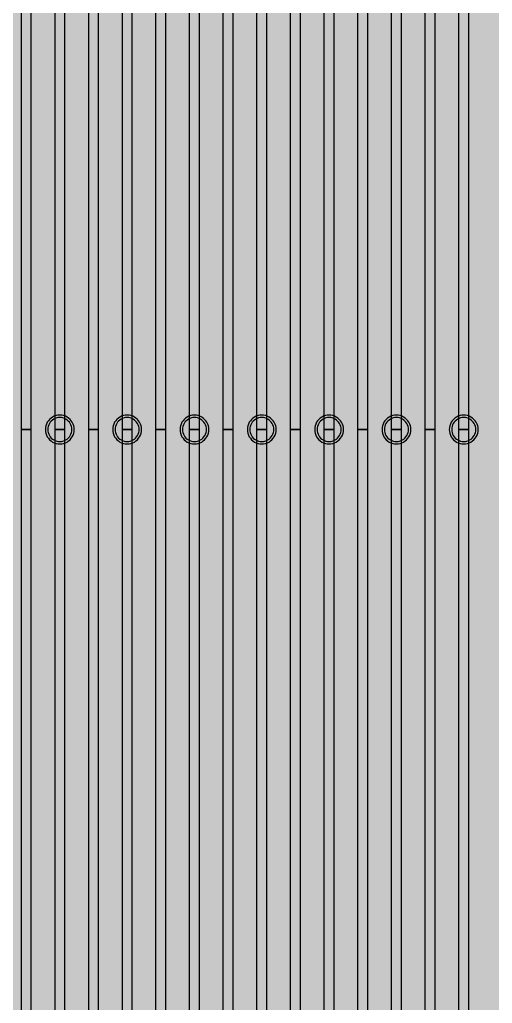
# Model space of a CAD drawing. Header units: metres. Extents: x -7231 to 10969, y -37556 to 1873.
# Drawn here: x 667.2 to 765.4, y -16751.3 to -16546.6 of the extents above; entities that cross this region are included whole.
import ezdxf

# ---------------------------------------------------------------- set-up
doc = ezdxf.new("R2010")
doc.units = ezdxf.units.M
for name, color, linetype in [('Metal1', 4, 'CONTINUOUS'), ('Metal2', 3, 'CONTINUOUS'), ('Polyimide', 7, 'CONTINUOUS')]:
    doc.layers.add(name, color=color, linetype=linetype)

msp = doc.modelspace()

# ---------------------------------------------------------------- hatches: boundary and pattern name
at = {"layer": 'Polyimide'}
msp.add_hatch(color=7, dxfattribs=at).paths.add_polyline_path([(4065.69, -468), (4066.67, -501.99), (4068.51, -535.99), (4071.41, -569.99), (4075.54, -603.99), (4081.04, -637.99), (4088.01, -671.99), (4096.52, -705.98), (4106.62, -739.98), (4118.33, -773.98), (4131.63, -807.98), (4146.49, -841.98), (4162.87, -875.98), (4180.68, -909.97), (4199.83, -943.97), (4220.22, -977.97), (4241.73, -1011.97), (4264.21, -1045.97), (4287.52, -1079.96), (4311.51, -1113.96), (4336.01, -1147.96), (4360.86, -1181.96), (4385.88, -1215.96), (4410.89, -1249.96), (4435.74, -1283.95), (4460.24, -1317.95), (4484.23, -1351.95), (4507.54, -1385.95), (4530.02, -1419.95), (4551.53, -1453.94), (4571.92, -1487.94), (4591.07, -1521.94), (4608.88, -1555.94), (4625.26, -1589.94), (4640.12, -1623.94), (4653.42, -1657.93), (4665.13, -1691.93), (4675.23, -1725.93), (4683.74, -1759.93), (4690.71, -1793.93), (4696.21, -1827.93), (4700.34, -1861.92), (4703.24, -1895.92), (4705.08, -1929.92), (4706.06, -1963.92), (4706.44, -1997.92), (4706.5, -2031.91), (4706.5, -4793.02), (4709.95, -4838.39), (4720.22, -4882.71), (4737.08, -4924.98), (4760.13, -4964.2), (4788.85, -4999.49), (4822.58, -5030.03), (4860.53, -5055.12), (4901.85, -5074.18), (4901.85, -5074.18), (4970.68, -5105.23), (5034.7, -5145.26), (5092.76, -5193.54), (5143.8, -5249.19), (5186.89, -5311.2), (5221.24, -5378.44), (5246.23, -5449.69), (5261.41, -5523.66), (5266.5, -5599), (5261.41, -5674.34), (5246.23, -5748.31), (5221.24, -5819.56), (5186.89, -5886.8), (5143.8, -5948.81), (5092.76, -6004.46), (5034.7, -6052.74), (4970.68, -6092.77), (4901.85, -6123.82), (4860.53, -6142.88), (4822.58, -6167.97), (4788.85, -6198.51), (4760.13, -6233.8), (4737.08, -6273.02), (4720.22, -6315.29), (4709.95, -6359.61), (4706.5, -6404.98), (4706.5, -9221.52), (4709.95, -9266.88), (4720.22, -9311.21), (4737.08, -9353.47), (4760.13, -9392.7), (4788.85, -9427.98), (4822.58, -9458.52), (4860.53, -9483.61), (4901.85, -9502.67), (4970.68, -9533.72), (5034.7, -9573.75), (5092.76, -9622.03), (5143.8, -9677.68), (5186.89, -9739.69), (5221.24, -9806.94), (5246.23, -9878.19), (5261.41, -9952.16), (5266.5, -10027.49), (5261.41, -10102.83), (5246.23, -10176.8), (5221.24, -10248.05), (5186.89, -10315.3), (5143.8, -10377.31), (5092.76, -10432.96), (5034.7, -10481.24), (4970.68, -10521.27), (4901.85, -10552.32), (4860.53, -10571.38), (4822.58, -10596.46), (4788.85, -10627), (4760.13, -10662.29), (4737.08, -10701.52), (4720.22, -10743.78), (4709.95, -10788.1), (4706.5, -10833.47), (4706.5, -13650.01), (4709.95, -13695.38), (4720.22, -13739.7), (4737.08, -13781.96), (4760.13, -13821.19), (4788.85, -13856.48), (4822.58, -13887.02), (4860.53, -13912.11), (4901.85, -13931.17), (4970.68, -13962.22), (5034.7, -14002.25), (5092.76, -14050.53), (5143.8, -14106.18), (5186.89, -14168.19), (5221.24, -14235.43), (5246.23, -14306.68), (5261.41, -14380.65), (5266.5, -14455.99), (5261.41, -14531.33), (5246.23, -14605.29), (5221.24, -14676.55), (5186.89, -14743.79), (5143.8, -14805.8), (5092.76, -14861.45), (5034.7, -14909.73), (4970.68, -14949.76), (4901.85, -14980.81), (4860.53, -14999.87), (4822.58, -15024.96), (4788.85, -15055.5), (4760.13, -15090.79), (4737.08, -15130.01), (4720.22, -15172.27), (4709.95, -15216.6), (4706.5, -15261.97), (4706.5, -15455.99), (4720.95, -15750.04), (4764.14, -16041.26), (4835.68, -16326.84), (4934.86, -16604.04), (5060.74, -16870.18), (5212.09, -17122.7), (5387.47, -17359.17), (5585.18, -17577.31), (5803.32, -17775.02), (6039.79, -17950.4), (6292.31, -18101.75), (6558.45, -18227.63), (6835.65, -18326.81), (7121.23, -18398.34), (7412.45, -18441.54), (7706.5, -18455.99), (9969.01, -18455.99), (10047.42, -18459.84), (10125.08, -18471.36), (10201.23, -18490.44), (10275.15, -18516.89), (10346.12, -18550.45), (10413.46, -18590.81), (10476.52, -18637.58), (10534.69, -18690.3), (10587.41, -18748.47), (10634.18, -18811.53), (10674.54, -18878.87), (10708.11, -18949.84), (10734.56, -19023.76), (10753.63, -19099.92), (10765.15, -19177.58), (10769.01, -19255.99), (10769.01, -20895.8), (10730.24, -20951.41), (10694.6, -21009.08), (10662.21, -21068.63), (10633.17, -21129.89), (10607.55, -21192.66), (10585.45, -21256.74), (10566.93, -21321.96), (10552.05, -21388.09), (10540.84, -21454.95), (10533.35, -21522.33), (10529.6, -21590.02), (10529.6, -21657.81), (10533.35, -21725.5), (10540.84, -21792.87), (10552.05, -21859.73), (10566.93, -21925.87), (10585.45, -21991.08), (10607.55, -22055.17), (10633.17, -22117.94), (10662.21, -22179.19), (10694.6, -22238.74), (10730.24, -22296.41), (10769.01, -22352.03), (10769.01, -32454.24), (10728.74, -32510.49), (10691.72, -32568.92), (10658.05, -32629.35), (10627.85, -32691.58), (10601.2, -32755.42), (10578.21, -32820.67), (10558.93, -32887.1), (10543.44, -32954.52), (10531.77, -33022.71), (10523.97, -33091.44), (10520.07, -33160.51), (10520.07, -33229.69), (10523.97, -33298.75), (10531.77, -33367.49), (10543.44, -33435.67), (10558.93, -33503.09), (10578.21, -33569.53), (10601.2, -33634.77), (10627.85, -33698.61), (10658.05, -33760.85), (10691.72, -33821.28), (10728.74, -33879.71), (10769.01, -33935.96), (10769.01, -36556), (10765.15, -36634.41), (10753.63, -36712.07), (10734.56, -36788.23), (10708.11, -36862.15), (10674.54, -36933.12), (10634.18, -37000.46), (10587.41, -37063.51), (10534.69, -37121.69), (10476.52, -37174.41), (10413.46, -37221.18), (10346.12, -37261.54), (10275.15, -37295.1), (10201.23, -37321.55), (10125.08, -37340.63), (10047.42, -37352.15), (9969.01, -37356), (-6231.01, -37356), (-6309.42, -37352.15), (-6387.08, -37340.63), (-6463.23, -37321.55), (-6537.15, -37295.1), (-6608.12, -37261.54), (-6675.46, -37221.18), (-6738.52, -37174.41), (-6796.69, -37121.69), (-6849.41, -37063.51), (-6896.18, -37000.46), (-6936.54, -36933.12), (-6970.11, -36862.15), (-6996.56, -36788.23), (-7015.63, -36712.07), (-7027.15, -36634.41), (-7031.01, -36556), (-7031.01, -33936), (-6990.74, -33879.75), (-6953.7, -33821.31), (-6920.03, -33760.88), (-6889.82, -33698.64), (-6863.18, -33634.8), (-6840.18, -33569.55), (-6820.9, -33503.11), (-6805.4, -33435.69), (-6793.74, -33367.49), (-6785.94, -33298.75), (-6782.03, -33229.68), (-6782.03, -33160.5), (-6785.94, -33091.43), (-6793.74, -33022.69), (-6805.4, -32954.5), (-6820.9, -32887.07), (-6840.18, -32820.63), (-6863.18, -32755.39), (-6889.82, -32691.54), (-6920.03, -32629.3), (-6953.7, -32568.87), (-6990.74, -32510.43), (-7031.01, -32454.18), (-7031.01, -22364.83), (-6990.74, -22308.58), (-6953.7, -22250.14), (-6920.03, -22189.71), (-6889.82, -22127.47), (-6863.18, -22063.62), (-6840.18, -21998.38), (-6820.9, -21931.94), (-6805.4, -21864.51), (-6793.74, -21796.32), (-6785.94, -21727.58), (-6782.03, -21658.51), (-6782.03, -21589.33), (-6785.94, -21520.26), (-6793.74, -21451.52), (-6805.4, -21383.32), (-6820.9, -21315.9), (-6840.18, -21249.46), (-6863.18, -21184.21), (-6889.82, -21120.37), (-6920.03, -21058.13), (-6953.7, -20997.7), (-6990.74, -20939.26), (-7031.01, -20883.01), (-7031.01, -19255.99), (-7027.15, -19177.58), (-7015.63, -19099.92), (-6996.56, -19023.76), (-6970.11, -18949.84), (-6936.54, -18878.87), (-6896.18, -18811.53), (-6849.41, -18748.47), (-6796.69, -18690.3), (-6738.52, -18637.58), (-6675.46, -18590.81), (-6608.12, -18550.45), (-6537.15, -18516.89), (-6463.23, -18490.44), (-6387.08, -18471.36), (-6309.42, -18459.84), (-6231.01, -18455.99), (-3968.5, -18455.99), (-3674.45, -18441.54), (-3383.23, -18398.34), (-3097.65, -18326.81), (-2820.45, -18227.63), (-2554.31, -18101.75), (-2301.79, -17950.4), (-2065.32, -17775.02), (-1847.18, -17577.31), (-1649.47, -17359.17), (-1474.09, -17122.7), (-1322.74, -16870.18), (-1196.86, -16604.04), (-1097.68, -16326.84), (-1026.14, -16041.26), (-982.95, -15750.04), (-968.5, -15455.99), (-968.5, -15261.97), (-971.95, -15216.6), (-982.22, -15172.27), (-999.08, -15130.01), (-1022.13, -15090.79), (-1050.85, -15055.5), (-1084.58, -15024.96), (-1122.53, -14999.87), (-1163.85, -14980.81), (-1232.68, -14949.76), (-1296.7, -14909.73), (-1354.76, -14861.45), (-1405.8, -14805.8), (-1448.89, -14743.79), (-1483.24, -14676.55), (-1508.23, -14605.29), (-1523.41, -14531.33), (-1528.5, -14455.99), (-1523.41, -14380.65), (-1508.23, -14306.68), (-1483.24, -14235.43), (-1448.89, -14168.19), (-1405.8, -14106.18), (-1354.76, -14050.53), (-1296.7, -14002.25), (-1232.68, -13962.22), (-1163.85, -13931.17), (-1122.53, -13912.11), (-1084.58, -13887.02), (-1050.85, -13856.48), (-1022.13, -13821.19), (-999.08, -13781.96), (-982.22, -13739.7), (-971.95, -13695.38), (-968.5, -13650.01), (-968.5, -12309.64), (-971.95, -12264.27), (-982.22, -12219.94), (-999.08, -12177.68), (-1022.13, -12138.46), (-1050.85, -12103.17), (-1084.58, -12072.63), (-1122.53, -12047.54), (-1163.85, -12028.48), (-1232.68, -11997.43), (-1296.7, -11957.4), (-1354.76, -11909.12), (-1405.8, -11853.47), (-1448.89, -11791.46), (-1483.24, -11724.22), (-1508.23, -11652.96), (-1523.41, -11579), (-1528.5, -11503.66), (-1523.41, -11428.32), (-1508.23, -11354.35), (-1483.24, -11283.1), (-1448.89, -11215.86), (-1405.8, -11153.85), (-1354.76, -11098.2), (-1296.7, -11049.92), (-1232.68, -11009.89), (-1163.85, -10978.84), (-1122.53, -10959.78), (-1084.58, -10934.69), (-1050.85, -10904.15), (-1022.13, -10868.86), (-999.08, -10829.63), (-982.22, -10787.37), (-971.95, -10743.05), (-968.5, -10697.68), (-968.5, -9357.31), (-971.95, -9311.94), (-982.22, -9267.62), (-999.08, -9225.35), (-1022.13, -9186.13), (-1050.85, -9150.84), (-1084.58, -9120.3), (-1122.53, -9095.21), (-1163.85, -9076.15), (-1163.85, -9076.15), (-1232.68, -9045.1), (-1296.7, -9005.07), (-1354.76, -8956.79), (-1405.8, -8901.14), (-1448.89, -8839.13), (-1483.24, -8771.89), (-1508.23, -8700.64), (-1523.41, -8626.67), (-1528.5, -8551.33), (-1523.41, -8475.99), (-1508.23, -8402.02), (-1483.24, -8330.77), (-1448.89, -8263.53), (-1405.8, -8201.52), (-1354.76, -8145.87), (-1296.7, -8097.59), (-1232.68, -8057.56), (-1163.85, -8026.51), (-1163.85, -8026.51), (-1122.53, -8007.45), (-1084.58, -7982.36), (-1050.85, -7951.82), (-1022.13, -7916.53), (-999.08, -7877.31), (-982.22, -7835.04), (-971.95, -7790.72), (-968.5, -7745.35), (-968.5, -6404.98), (-971.95, -6359.61), (-982.22, -6315.29), (-999.08, -6273.02), (-1022.13, -6233.8), (-1050.85, -6198.51), (-1084.58, -6167.97), (-1122.53, -6142.88), (-1163.85, -6123.82), (-1163.85, -6123.82), (-1232.68, -6092.77), (-1296.7, -6052.74), (-1354.76, -6004.46), (-1405.8, -5948.81), (-1448.89, -5886.8), (-1483.24, -5819.56), (-1508.23, -5748.31), (-1523.41, -5674.34), (-1528.5, -5599), (-1523.41, -5523.66), (-1508.23, -5449.69), (-1483.24, -5378.44), (-1448.89, -5311.2), (-1405.8, -5249.19), (-1354.76, -5193.54), (-1296.7, -5145.26), (-1232.68, -5105.23), (-1163.85, -5074.18), (-1163.85, -5074.18), (-1122.53, -5055.12), (-1084.58, -5030.03), (-1050.85, -4999.49), (-1022.13, -4964.2), (-999.08, -4924.98), (-982.22, -4882.71), (-971.95, -4838.39), (-968.5, -4793.02), (-968.5, -2031.91), (-968.44, -1997.92), (-968.06, -1963.92), (-967.05, -1929.92), (-965.18, -1895.92), (-962.22, -1861.92), (-958.01, -1827.93), (-952.41, -1793.93), (-945.31, -1759.93), (-936.64, -1725.93), (-926.35, -1691.93), (-914.43, -1657.93), (-900.88, -1623.94), (-885.74, -1589.94), (-869.05, -1555.94), (-850.91, -1521.94), (-831.4, -1487.94), (-810.63, -1453.94), (-788.72, -1419.95), (-765.82, -1385.95), (-742.07, -1351.95), (-717.63, -1317.95), (-692.67, -1283.95), (-667.36, -1249.96), (-641.88, -1215.96), (-616.39, -1181.96), (-591.08, -1147.96), (-566.12, -1113.96), (-541.68, -1079.96), (-517.93, -1045.97), (-495.03, -1011.97), (-473.12, -977.97), (-452.35, -943.97), (-432.84, -909.97), (-414.7, -875.98), (-398.01, -841.98), (-382.87, -807.98), (-369.32, -773.98), (-357.4, -739.98), (-347.11, -705.98), (-338.44, -671.99), (-331.34, -637.99), (-325.74, -603.99), (-321.53, -569.99), (-318.57, -535.99), (-316.7, -501.99), (-315.69, -468), (-315.31, -434), (-315.25, -400), (-315.25, 401), (-315.25, 451), (-315.25, 1644), (-270.25, 1644), (-270.03, 1637.13), (-269.35, 1630.29), (-268.23, 1623.52), (-266.67, 1616.82), (-264.68, 1610.25), (-262.26, 1603.82), (-259.42, 1597.56), (-256.18, 1591.5), (-252.55, 1585.67), (-248.55, 1580.08), (-244.19, 1574.77), (-239.5, 1569.75), (-234.48, 1565.06), (-229.17, 1560.7), (-223.58, 1556.7), (-217.75, 1553.07), (-211.69, 1549.83), (-205.43, 1546.99), (-199, 1544.57), (-192.43, 1542.58), (-185.73, 1541.02), (-178.96, 1539.9), (-172.12, 1539.22), (-165.25, 1539), (-158.38, 1539.22), (-151.54, 1539.9), (-144.77, 1541.02), (-138.07, 1542.58), (-131.5, 1544.57), (-125.07, 1546.99), (-118.81, 1549.83), (-112.75, 1553.07), (-106.92, 1556.7), (-101.33, 1560.7), (-96.02, 1565.06), (-91, 1569.75), (-86.31, 1574.77), (-81.95, 1580.08), (-77.95, 1585.67), (-74.32, 1591.5), (-71.08, 1597.56), (-68.24, 1603.82), (-65.82, 1610.25), (-63.83, 1616.82), (-62.27, 1623.52), (-61.15, 1630.29), (-60.47, 1637.13), (-60.25, 1644), (1853, 1644), (1853, 1573), (3815.25, 1573), (3815.46, 1579.54), (3816.11, 1586.05), (3817.17, 1592.51), (3818.66, 1598.88), (3820.56, 1605.14), (3822.86, 1611.27), (3825.56, 1617.23), (3828.65, 1623), (3832.1, 1628.56), (3835.91, 1633.88), (3840.07, 1638.93), (3844.54, 1643.71), (3849.32, 1648.18), (3854.37, 1652.34), (3859.69, 1656.15), (3865.25, 1659.6), (3871.02, 1662.69), (3876.98, 1665.39), (3883.11, 1667.69), (3889.37, 1669.59), (3895.74, 1671.08), (3902.2, 1672.14), (3908.71, 1672.79), (3915.25, 1673), (3921.79, 1672.79), (3928.3, 1672.14), (3934.76, 1671.08), (3941.13, 1669.59), (3947.39, 1667.69), (3953.52, 1665.39), (3959.48, 1662.69), (3965.25, 1659.6), (3970.81, 1656.15), (3976.13, 1652.34), (3981.18, 1648.18), (3985.96, 1643.71), (3990.43, 1638.93), (3994.59, 1633.88), (3998.4, 1628.56), (4001.85, 1623), (4004.94, 1617.23), (4007.64, 1611.27), (4009.94, 1605.14), (4011.84, 1598.88), (4013.33, 1592.51), (4014.39, 1586.05), (4015.04, 1579.54), (4015.25, 1573), (4065.25, 1573), (4065.25, 451), (4065.25, 401), (4065.25, -400), (4065.31, -434), (4065.69, -468)])

# ---------------------------------------------------------------- linework, layer by layer
at = {"layer": 'Metal1'}
for points in [[(669.5, -2032.05), (669.5, -16631.91), (667.5, -16631.91), (667.5, -2031.78)], [(676.5, -2032.05), (676.5, -16631.91), (674.5, -16631.91), (674.5, -2031.78)], [(683.5, -2032.05), (683.5, -16631.91), (681.5, -16631.91), (681.5, -2031.78)], [(690.5, -2032.05), (690.5, -16631.91), (688.5, -16631.91), (688.5, -2031.78)], [(697.5, -2032.05), (697.5, -16631.91), (695.5, -16631.91), (695.5, -2031.78)], [(704.5, -2032.05), (704.5, -16631.91), (702.5, -16631.91), (702.5, -2031.78)], [(711.5, -2032.05), (711.5, -16631.91), (709.5, -16631.91), (709.5, -2031.78)], [(718.5, -2032.05), (718.5, -16631.91), (716.5, -16631.91), (716.5, -2031.78)], [(725.5, -2032.05), (725.5, -16631.91), (723.5, -16631.91), (723.5, -2031.78)], [(732.5, -2032.04), (732.5, -16631.91), (730.5, -16631.91), (730.5, -2031.79)], [(739.5, -2032.04), (739.5, -16631.91), (737.5, -16631.91), (737.5, -2031.79)], [(746.5, -2032.04), (746.5, -16631.91), (744.5, -16631.91), (744.5, -2031.79)], [(753.5, -2032.04), (753.5, -16631.91), (751.5, -16631.91), (751.5, -2031.79)], [(760.5, -2032.04), (760.5, -16631.91), (758.5, -16631.91), (758.5, -2031.79)], [(743.91, -17789.86), (733.01, -17767.35), (722.11, -17744.85), (711.21, -17722.35), (700.3, -17699.85), (689.4, -17677.35), (678.5, -17654.85), (671.91, -17641.25), (667.5, -17622.03), (667.5, -16631.91), (669.5, -16631.91), (669.5, -17621.8), (673.81, -17640.58), (680.3, -17653.98), (691.2, -17676.48), (702.1, -17698.98), (713.01, -17721.48), (723.91, -17743.98), (734.81, -17766.48), (745.71, -17788.98)], [(757.02, -17789.85), (746.24, -17767.35), (735.47, -17744.85), (724.7, -17722.35), (713.92, -17699.85), (703.15, -17677.35), (692.37, -17654.85), (685.86, -17641.25), (681.5, -17622.05), (681.5, -16631.91), (683.5, -16631.91), (683.5, -17621.82), (687.76, -17640.58), (694.18, -17653.98), (704.95, -17676.48), (715.73, -17698.98), (726.5, -17721.49), (737.27, -17743.99), (748.05, -17766.49), (758.82, -17788.99)], [(770.13, -17789.85), (759.48, -17767.35), (748.83, -17744.85), (738.19, -17722.35), (727.54, -17699.84), (716.89, -17677.34), (706.24, -17654.84), (699.81, -17641.24), (695.5, -17622.07), (695.5, -16631.91), (697.5, -16631.91), (697.5, -17621.85), (701.71, -17640.59), (708.05, -17653.99), (718.7, -17676.49), (729.35, -17698.99), (739.99, -17721.49), (750.64, -17743.99), (761.29, -17766.49), (771.93, -17788.99)], [(783.24, -17789.84), (772.72, -17767.34), (762.19, -17744.84), (751.67, -17722.34), (741.15, -17699.84), (730.63, -17677.34), (720.11, -17654.84), (713.76, -17641.24), (709.5, -17622.09), (709.5, -16631.91), (711.5, -16631.91), (711.5, -17621.87), (715.66, -17640.59), (721.93, -17653.99), (732.45, -17676.49), (742.97, -17698.99), (753.49, -17721.49), (764.01, -17743.99), (774.53, -17766.5), (785.05, -17789)], [(796.34, -17789.84), (785.95, -17767.34), (775.56, -17744.84), (765.16, -17722.34), (754.77, -17699.84), (744.38, -17677.34), (733.99, -17654.83), (727.7, -17641.24), (723.5, -17622.11), (723.5, -16631.91), (725.5, -16631.91), (725.5, -17621.89), (729.61, -17640.59), (735.8, -17654), (746.19, -17676.5), (756.59, -17699), (766.98, -17721.5), (777.37, -17744), (787.77, -17766.5), (798.16, -17789)], [(809.45, -17789.83), (799.19, -17767.33), (788.92, -17744.83), (778.65, -17722.33), (768.39, -17699.83), (758.12, -17677.33), (747.86, -17654.83), (741.65, -17641.23), (737.5, -17622.13), (737.5, -16631.91), (739.5, -16631.91), (739.5, -17621.91), (743.56, -17640.6), (749.68, -17654), (759.94, -17676.5), (770.21, -17699), (780.47, -17721.5), (790.74, -17744), (801.01, -17766.5), (811.27, -17789)], [(822.56, -17789.83), (812.42, -17767.33), (802.28, -17744.83), (792.14, -17722.33), (782, -17699.83), (771.87, -17677.33), (761.73, -17654.83), (755.6, -17641.23), (751.5, -17622.15), (751.5, -16631.91), (753.5, -16631.91), (753.5, -17621.94), (757.51, -17640.6), (763.55, -17654), (773.69, -17676.51), (783.83, -17699.01), (793.97, -17721.51), (804.11, -17744.01), (814.24, -17766.51), (824.38, -17789.01)]]:
    msp.add_lwpolyline(points, dxfattribs=at)
for points in [[(678.5, -16631.91), (678.47, -16631.52), (678.4, -16631.14), (678.27, -16630.77), (678.1, -16630.41), (677.88, -16630.09), (677.62, -16629.79), (677.33, -16629.53), (677, -16629.32), (676.65, -16629.14), (676.28, -16629.02), (675.89, -16628.94), (675.5, -16628.91), (675.11, -16628.94), (674.72, -16629.02), (674.35, -16629.14), (674, -16629.32), (673.67, -16629.53), (673.38, -16629.79), (673.12, -16630.09), (672.9, -16630.41), (672.73, -16630.77), (672.6, -16631.14), (672.53, -16631.52), (672.5, -16631.91), (672.53, -16632.31), (672.6, -16632.69), (672.73, -16633.06), (672.9, -16633.41), (673.12, -16633.74), (673.38, -16634.04), (673.67, -16634.29), (674, -16634.51), (674.35, -16634.69), (674.72, -16634.81), (675.11, -16634.89), (675.5, -16634.91), (675.89, -16634.89), (676.28, -16634.81), (676.65, -16634.69), (677, -16634.51), (677.33, -16634.29), (677.62, -16634.04), (677.88, -16633.74), (678.1, -16633.41), (678.27, -16633.06), (678.4, -16632.69), (678.47, -16632.31), (678.5, -16631.91)], [(692.5, -16631.91), (692.47, -16631.52), (692.4, -16631.14), (692.27, -16630.77), (692.1, -16630.41), (691.88, -16630.09), (691.62, -16629.79), (691.33, -16629.53), (691, -16629.32), (690.65, -16629.14), (690.28, -16629.02), (689.89, -16628.94), (689.5, -16628.91), (689.11, -16628.94), (688.72, -16629.02), (688.35, -16629.14), (688, -16629.32), (687.67, -16629.53), (687.38, -16629.79), (687.12, -16630.09), (686.9, -16630.41), (686.73, -16630.77), (686.6, -16631.14), (686.53, -16631.52), (686.5, -16631.91), (686.53, -16632.31), (686.6, -16632.69), (686.73, -16633.06), (686.9, -16633.41), (687.12, -16633.74), (687.38, -16634.04), (687.67, -16634.29), (688, -16634.51), (688.35, -16634.69), (688.72, -16634.81), (689.11, -16634.89), (689.5, -16634.91), (689.89, -16634.89), (690.28, -16634.81), (690.65, -16634.69), (691, -16634.51), (691.33, -16634.29), (691.62, -16634.04), (691.88, -16633.74), (692.1, -16633.41), (692.27, -16633.06), (692.4, -16632.69), (692.47, -16632.31), (692.5, -16631.91)], [(706.5, -16631.91), (706.47, -16631.52), (706.4, -16631.14), (706.27, -16630.77), (706.1, -16630.41), (705.88, -16630.09), (705.62, -16629.79), (705.33, -16629.53), (705, -16629.32), (704.65, -16629.14), (704.28, -16629.02), (703.89, -16628.94), (703.5, -16628.91), (703.11, -16628.94), (702.72, -16629.02), (702.35, -16629.14), (702, -16629.32), (701.67, -16629.53), (701.38, -16629.79), (701.12, -16630.09), (700.9, -16630.41), (700.73, -16630.77), (700.6, -16631.14), (700.53, -16631.52), (700.5, -16631.91), (700.53, -16632.31), (700.6, -16632.69), (700.73, -16633.06), (700.9, -16633.41), (701.12, -16633.74), (701.38, -16634.04), (701.67, -16634.29), (702, -16634.51), (702.35, -16634.69), (702.72, -16634.81), (703.11, -16634.89), (703.5, -16634.91), (703.89, -16634.89), (704.28, -16634.81), (704.65, -16634.69), (705, -16634.51), (705.33, -16634.29), (705.62, -16634.04), (705.88, -16633.74), (706.1, -16633.41), (706.27, -16633.06), (706.4, -16632.69), (706.47, -16632.31), (706.5, -16631.91)], [(720.5, -16631.91), (720.47, -16631.52), (720.4, -16631.14), (720.27, -16630.77), (720.1, -16630.41), (719.88, -16630.09), (719.62, -16629.79), (719.33, -16629.53), (719, -16629.32), (718.65, -16629.14), (718.28, -16629.02), (717.89, -16628.94), (717.5, -16628.91), (717.11, -16628.94), (716.72, -16629.02), (716.35, -16629.14), (716, -16629.32), (715.67, -16629.53), (715.38, -16629.79), (715.12, -16630.09), (714.9, -16630.41), (714.73, -16630.77), (714.6, -16631.14), (714.53, -16631.52), (714.5, -16631.91), (714.53, -16632.31), (714.6, -16632.69), (714.73, -16633.06), (714.9, -16633.41), (715.12, -16633.74), (715.38, -16634.04), (715.67, -16634.29), (716, -16634.51), (716.35, -16634.69), (716.72, -16634.81), (717.11, -16634.89), (717.5, -16634.91), (717.89, -16634.89), (718.28, -16634.81), (718.65, -16634.69), (719, -16634.51), (719.33, -16634.29), (719.62, -16634.04), (719.88, -16633.74), (720.1, -16633.41), (720.27, -16633.06), (720.4, -16632.69), (720.47, -16632.31), (720.5, -16631.91)], [(734.5, -16631.91), (734.47, -16631.52), (734.4, -16631.14), (734.27, -16630.77), (734.1, -16630.41), (733.88, -16630.09), (733.62, -16629.79), (733.33, -16629.53), (733, -16629.32), (732.65, -16629.14), (732.28, -16629.02), (731.89, -16628.94), (731.5, -16628.91), (731.11, -16628.94), (730.72, -16629.02), (730.35, -16629.14), (730, -16629.32), (729.67, -16629.53), (729.38, -16629.79), (729.12, -16630.09), (728.9, -16630.41), (728.73, -16630.77), (728.6, -16631.14), (728.53, -16631.52), (728.5, -16631.91), (728.53, -16632.31), (728.6, -16632.69), (728.73, -16633.06), (728.9, -16633.41), (729.12, -16633.74), (729.38, -16634.04), (729.67, -16634.29), (730, -16634.51), (730.35, -16634.69), (730.72, -16634.81), (731.11, -16634.89), (731.5, -16634.91), (731.89, -16634.89), (732.28, -16634.81), (732.65, -16634.69), (733, -16634.51), (733.33, -16634.29), (733.62, -16634.04), (733.88, -16633.74), (734.1, -16633.41), (734.27, -16633.06), (734.4, -16632.69), (734.47, -16632.31), (734.5, -16631.91)], [(748.5, -16631.91), (748.47, -16631.52), (748.4, -16631.14), (748.27, -16630.77), (748.1, -16630.41), (747.88, -16630.09), (747.62, -16629.79), (747.33, -16629.53), (747, -16629.32), (746.65, -16629.14), (746.28, -16629.02), (745.89, -16628.94), (745.5, -16628.91), (745.11, -16628.94), (744.72, -16629.02), (744.35, -16629.14), (744, -16629.32), (743.67, -16629.53), (743.38, -16629.79), (743.12, -16630.09), (742.9, -16630.41), (742.73, -16630.77), (742.6, -16631.14), (742.53, -16631.52), (742.5, -16631.91), (742.53, -16632.31), (742.6, -16632.69), (742.73, -16633.06), (742.9, -16633.41), (743.12, -16633.74), (743.38, -16634.04), (743.67, -16634.29), (744, -16634.51), (744.35, -16634.69), (744.72, -16634.81), (745.11, -16634.89), (745.5, -16634.91), (745.89, -16634.89), (746.28, -16634.81), (746.65, -16634.69), (747, -16634.51), (747.33, -16634.29), (747.62, -16634.04), (747.88, -16633.74), (748.1, -16633.41), (748.27, -16633.06), (748.4, -16632.69), (748.47, -16632.31), (748.5, -16631.91)], [(762.5, -16631.91), (762.47, -16631.52), (762.4, -16631.14), (762.27, -16630.77), (762.1, -16630.41), (761.88, -16630.09), (761.62, -16629.79), (761.33, -16629.53), (761, -16629.32), (760.65, -16629.14), (760.28, -16629.02), (759.89, -16628.94), (759.5, -16628.91), (759.11, -16628.94), (758.72, -16629.02), (758.35, -16629.14), (758, -16629.32), (757.67, -16629.53), (757.38, -16629.79), (757.12, -16630.09), (756.9, -16630.41), (756.73, -16630.77), (756.6, -16631.14), (756.53, -16631.52), (756.5, -16631.91), (756.53, -16632.31), (756.6, -16632.69), (756.73, -16633.06), (756.9, -16633.41), (757.12, -16633.74), (757.38, -16634.04), (757.67, -16634.29), (758, -16634.51), (758.35, -16634.69), (758.72, -16634.81), (759.11, -16634.89), (759.5, -16634.91), (759.89, -16634.89), (760.28, -16634.81), (760.65, -16634.69), (761, -16634.51), (761.33, -16634.29), (761.62, -16634.04), (761.88, -16633.74), (762.1, -16633.41), (762.27, -16633.06), (762.4, -16632.69), (762.47, -16632.31), (762.5, -16631.91)]]:
    msp.add_lwpolyline(points, close=True, dxfattribs=at)
at = {"layer": 'Metal2'}
for points in [[(678.5, -16631.91), (678.47, -16631.52), (678.4, -16631.14), (678.27, -16630.77), (678.1, -16630.41), (677.88, -16630.09), (677.62, -16629.79), (677.33, -16629.53), (677, -16629.32), (676.65, -16629.14), (676.28, -16629.02), (675.89, -16628.94), (675.5, -16628.91), (675.11, -16628.94), (674.72, -16629.02), (674.35, -16629.14), (674, -16629.32), (673.67, -16629.53), (673.38, -16629.79), (673.12, -16630.09), (672.9, -16630.41), (672.73, -16630.77), (672.6, -16631.14), (672.53, -16631.52), (672.5, -16631.91), (672.53, -16632.31), (672.6, -16632.69), (672.73, -16633.06), (672.9, -16633.41), (673.12, -16633.74), (673.38, -16634.04), (673.67, -16634.29), (674, -16634.51), (674.35, -16634.69), (674.72, -16634.81), (675.11, -16634.89), (675.5, -16634.91), (675.89, -16634.89), (676.28, -16634.81), (676.65, -16634.69), (677, -16634.51), (677.33, -16634.29), (677.62, -16634.04), (677.88, -16633.74), (678.1, -16633.41), (678.27, -16633.06), (678.4, -16632.69), (678.47, -16632.31), (678.5, -16631.91)], [(692.5, -16631.91), (692.47, -16631.52), (692.4, -16631.14), (692.27, -16630.77), (692.1, -16630.41), (691.88, -16630.09), (691.62, -16629.79), (691.33, -16629.53), (691, -16629.32), (690.65, -16629.14), (690.28, -16629.02), (689.89, -16628.94), (689.5, -16628.91), (689.11, -16628.94), (688.72, -16629.02), (688.35, -16629.14), (688, -16629.32), (687.67, -16629.53), (687.38, -16629.79), (687.12, -16630.09), (686.9, -16630.41), (686.73, -16630.77), (686.6, -16631.14), (686.53, -16631.52), (686.5, -16631.91), (686.53, -16632.31), (686.6, -16632.69), (686.73, -16633.06), (686.9, -16633.41), (687.12, -16633.74), (687.38, -16634.04), (687.67, -16634.29), (688, -16634.51), (688.35, -16634.69), (688.72, -16634.81), (689.11, -16634.89), (689.5, -16634.91), (689.89, -16634.89), (690.28, -16634.81), (690.65, -16634.69), (691, -16634.51), (691.33, -16634.29), (691.62, -16634.04), (691.88, -16633.74), (692.1, -16633.41), (692.27, -16633.06), (692.4, -16632.69), (692.47, -16632.31), (692.5, -16631.91)], [(706.5, -16631.91), (706.47, -16631.52), (706.4, -16631.14), (706.27, -16630.77), (706.1, -16630.41), (705.88, -16630.09), (705.62, -16629.79), (705.33, -16629.53), (705, -16629.32), (704.65, -16629.14), (704.28, -16629.02), (703.89, -16628.94), (703.5, -16628.91), (703.11, -16628.94), (702.72, -16629.02), (702.35, -16629.14), (702, -16629.32), (701.67, -16629.53), (701.38, -16629.79), (701.12, -16630.09), (700.9, -16630.41), (700.73, -16630.77), (700.6, -16631.14), (700.53, -16631.52), (700.5, -16631.91), (700.53, -16632.31), (700.6, -16632.69), (700.73, -16633.06), (700.9, -16633.41), (701.12, -16633.74), (701.38, -16634.04), (701.67, -16634.29), (702, -16634.51), (702.35, -16634.69), (702.72, -16634.81), (703.11, -16634.89), (703.5, -16634.91), (703.89, -16634.89), (704.28, -16634.81), (704.65, -16634.69), (705, -16634.51), (705.33, -16634.29), (705.62, -16634.04), (705.88, -16633.74), (706.1, -16633.41), (706.27, -16633.06), (706.4, -16632.69), (706.47, -16632.31), (706.5, -16631.91)], [(720.5, -16631.91), (720.47, -16631.52), (720.4, -16631.14), (720.27, -16630.77), (720.1, -16630.41), (719.88, -16630.09), (719.62, -16629.79), (719.33, -16629.53), (719, -16629.32), (718.65, -16629.14), (718.28, -16629.02), (717.89, -16628.94), (717.5, -16628.91), (717.11, -16628.94), (716.72, -16629.02), (716.35, -16629.14), (716, -16629.32), (715.67, -16629.53), (715.38, -16629.79), (715.12, -16630.09), (714.9, -16630.41), (714.73, -16630.77), (714.6, -16631.14), (714.53, -16631.52), (714.5, -16631.91), (714.53, -16632.31), (714.6, -16632.69), (714.73, -16633.06), (714.9, -16633.41), (715.12, -16633.74), (715.38, -16634.04), (715.67, -16634.29), (716, -16634.51), (716.35, -16634.69), (716.72, -16634.81), (717.11, -16634.89), (717.5, -16634.91), (717.89, -16634.89), (718.28, -16634.81), (718.65, -16634.69), (719, -16634.51), (719.33, -16634.29), (719.62, -16634.04), (719.88, -16633.74), (720.1, -16633.41), (720.27, -16633.06), (720.4, -16632.69), (720.47, -16632.31), (720.5, -16631.91)], [(734.5, -16631.91), (734.47, -16631.52), (734.4, -16631.14), (734.27, -16630.77), (734.1, -16630.41), (733.88, -16630.09), (733.62, -16629.79), (733.33, -16629.53), (733, -16629.32), (732.65, -16629.14), (732.28, -16629.02), (731.89, -16628.94), (731.5, -16628.91), (731.11, -16628.94), (730.72, -16629.02), (730.35, -16629.14), (730, -16629.32), (729.67, -16629.53), (729.38, -16629.79), (729.12, -16630.09), (728.9, -16630.41), (728.73, -16630.77), (728.6, -16631.14), (728.53, -16631.52), (728.5, -16631.91), (728.53, -16632.31), (728.6, -16632.69), (728.73, -16633.06), (728.9, -16633.41), (729.12, -16633.74), (729.38, -16634.04), (729.67, -16634.29), (730, -16634.51), (730.35, -16634.69), (730.72, -16634.81), (731.11, -16634.89), (731.5, -16634.91), (731.89, -16634.89), (732.28, -16634.81), (732.65, -16634.69), (733, -16634.51), (733.33, -16634.29), (733.62, -16634.04), (733.88, -16633.74), (734.1, -16633.41), (734.27, -16633.06), (734.4, -16632.69), (734.47, -16632.31), (734.5, -16631.91)], [(748.5, -16631.91), (748.47, -16631.52), (748.4, -16631.14), (748.27, -16630.77), (748.1, -16630.41), (747.88, -16630.09), (747.62, -16629.79), (747.33, -16629.53), (747, -16629.32), (746.65, -16629.14), (746.28, -16629.02), (745.89, -16628.94), (745.5, -16628.91), (745.11, -16628.94), (744.72, -16629.02), (744.35, -16629.14), (744, -16629.32), (743.67, -16629.53), (743.38, -16629.79), (743.12, -16630.09), (742.9, -16630.41), (742.73, -16630.77), (742.6, -16631.14), (742.53, -16631.52), (742.5, -16631.91), (742.53, -16632.31), (742.6, -16632.69), (742.73, -16633.06), (742.9, -16633.41), (743.12, -16633.74), (743.38, -16634.04), (743.67, -16634.29), (744, -16634.51), (744.35, -16634.69), (744.72, -16634.81), (745.11, -16634.89), (745.5, -16634.91), (745.89, -16634.89), (746.28, -16634.81), (746.65, -16634.69), (747, -16634.51), (747.33, -16634.29), (747.62, -16634.04), (747.88, -16633.74), (748.1, -16633.41), (748.27, -16633.06), (748.4, -16632.69), (748.47, -16632.31), (748.5, -16631.91)], [(762.5, -16631.91), (762.47, -16631.52), (762.4, -16631.14), (762.27, -16630.77), (762.1, -16630.41), (761.88, -16630.09), (761.62, -16629.79), (761.33, -16629.53), (761, -16629.32), (760.65, -16629.14), (760.28, -16629.02), (759.89, -16628.94), (759.5, -16628.91), (759.11, -16628.94), (758.72, -16629.02), (758.35, -16629.14), (758, -16629.32), (757.67, -16629.53), (757.38, -16629.79), (757.12, -16630.09), (756.9, -16630.41), (756.73, -16630.77), (756.6, -16631.14), (756.53, -16631.52), (756.5, -16631.91), (756.53, -16632.31), (756.6, -16632.69), (756.73, -16633.06), (756.9, -16633.41), (757.12, -16633.74), (757.38, -16634.04), (757.67, -16634.29), (758, -16634.51), (758.35, -16634.69), (758.72, -16634.81), (759.11, -16634.89), (759.5, -16634.91), (759.89, -16634.89), (760.28, -16634.81), (760.65, -16634.69), (761, -16634.51), (761.33, -16634.29), (761.62, -16634.04), (761.88, -16633.74), (762.1, -16633.41), (762.27, -16633.06), (762.4, -16632.69), (762.47, -16632.31), (762.5, -16631.91)]]:
    msp.add_lwpolyline(points, close=True, dxfattribs=at)
for points in [[(750.46, -17789.85), (739.63, -17767.35), (728.79, -17744.85), (717.95, -17722.35), (707.11, -17699.85), (696.28, -17677.35), (685.44, -17654.85), (678.89, -17641.25), (674.5, -17622.04), (674.5, -16631.91), (676.5, -16631.91), (676.5, -17621.81), (680.79, -17640.58), (687.24, -17653.98), (698.08, -17676.48), (708.91, -17698.98), (719.75, -17721.48), (730.59, -17743.98), (741.43, -17766.48), (752.27, -17788.99)], [(763.57, -17789.85), (752.86, -17767.35), (742.15, -17744.85), (731.44, -17722.35), (720.73, -17699.85), (710.02, -17677.35), (699.31, -17654.85), (692.83, -17641.24), (688.5, -17622.06), (688.5, -16631.91), (690.5, -16631.91), (690.5, -17621.84), (694.74, -17640.59), (701.11, -17653.99), (711.82, -17676.49), (722.54, -17698.99), (733.25, -17721.49), (743.96, -17743.99), (754.67, -17766.49), (765.38, -17788.99)], [(776.68, -17789.85), (766.1, -17767.34), (755.51, -17744.84), (744.93, -17722.34), (734.35, -17699.84), (723.76, -17677.34), (713.18, -17654.84), (706.78, -17641.24), (702.5, -17622.08), (702.5, -16631.91), (704.5, -16631.91), (704.5, -17621.86), (708.69, -17640.59), (714.99, -17653.99), (725.57, -17676.49), (736.16, -17698.99), (746.74, -17721.49), (757.32, -17743.99), (767.91, -17766.49), (778.49, -17788.99)], [(789.79, -17789.84), (779.33, -17767.34), (768.88, -17744.84), (758.42, -17722.34), (747.96, -17699.84), (737.51, -17677.34), (727.05, -17654.84), (720.73, -17641.24), (716.5, -17622.1), (716.5, -16631.91), (718.5, -16631.91), (718.5, -17621.88), (722.64, -17640.59), (728.86, -17653.99), (739.32, -17676.49), (749.78, -17699), (760.23, -17721.5), (770.69, -17744), (781.15, -17766.5), (791.6, -17789)], [(802.9, -17789.84), (792.57, -17767.34), (782.24, -17744.84), (771.91, -17722.33), (761.58, -17699.83), (751.25, -17677.33), (740.92, -17654.83), (734.68, -17641.23), (730.5, -17622.12), (730.5, -16631.91), (732.5, -16631.91), (732.5, -17621.9), (736.59, -17640.6), (742.74, -17654), (753.07, -17676.5), (763.4, -17699), (773.73, -17721.5), (784.06, -17744), (794.39, -17766.5), (804.71, -17789)], [(816.01, -17789.83), (805.8, -17767.33), (795.6, -17744.83), (785.4, -17722.33), (775.2, -17699.83), (764.99, -17677.33), (754.79, -17654.83), (748.63, -17641.23), (744.5, -17622.14), (744.5, -16631.91), (746.5, -16631.91), (746.5, -17621.93), (750.54, -17640.6), (756.61, -17654), (766.82, -17676.5), (777.02, -17699), (787.22, -17721.5), (797.42, -17744.01), (807.62, -17766.51), (817.83, -17789.01)], [(829.11, -17789.83), (819.04, -17767.33), (808.96, -17744.83), (798.89, -17722.33), (788.81, -17699.83), (778.74, -17677.32), (768.66, -17654.82), (762.57, -17641.23), (758.5, -17622.16), (758.5, -16631.91), (760.5, -16631.91), (760.5, -17621.95), (764.49, -17640.6), (770.49, -17654.01), (780.56, -17676.51), (790.64, -17699.01), (800.71, -17721.51), (810.79, -17744.01), (820.86, -17766.51), (830.94, -17789.01)]]:
    msp.add_lwpolyline(points, dxfattribs=at)
at = {"layer": 'Via'}
for points in [[(678, -16631.91), (677.98, -16631.59), (677.91, -16631.27), (677.81, -16630.96), (677.67, -16630.66), (677.48, -16630.39), (677.27, -16630.15), (677.02, -16629.93), (676.75, -16629.75), (676.46, -16629.6), (676.15, -16629.5), (675.83, -16629.44), (675.5, -16629.41), (675.17, -16629.44), (674.85, -16629.5), (674.54, -16629.6), (674.25, -16629.75), (673.98, -16629.93), (673.73, -16630.15), (673.52, -16630.39), (673.33, -16630.66), (673.19, -16630.96), (673.09, -16631.27), (673.02, -16631.59), (673, -16631.91), (673.02, -16632.24), (673.09, -16632.56), (673.19, -16632.87), (673.33, -16633.16), (673.52, -16633.44), (673.73, -16633.68), (673.98, -16633.9), (674.25, -16634.08), (674.54, -16634.22), (674.85, -16634.33), (675.17, -16634.39), (675.5, -16634.41), (675.83, -16634.39), (676.15, -16634.33), (676.46, -16634.22), (676.75, -16634.08), (677.02, -16633.9), (677.27, -16633.68), (677.48, -16633.44), (677.67, -16633.16), (677.81, -16632.87), (677.91, -16632.56), (677.98, -16632.24), (678, -16631.91)], [(692, -16631.91), (691.98, -16631.59), (691.91, -16631.27), (691.81, -16630.96), (691.67, -16630.66), (691.48, -16630.39), (691.27, -16630.15), (691.02, -16629.93), (690.75, -16629.75), (690.46, -16629.6), (690.15, -16629.5), (689.83, -16629.44), (689.5, -16629.41), (689.17, -16629.44), (688.85, -16629.5), (688.54, -16629.6), (688.25, -16629.75), (687.98, -16629.93), (687.73, -16630.15), (687.52, -16630.39), (687.33, -16630.66), (687.19, -16630.96), (687.09, -16631.27), (687.02, -16631.59), (687, -16631.91), (687.02, -16632.24), (687.09, -16632.56), (687.19, -16632.87), (687.33, -16633.16), (687.52, -16633.44), (687.73, -16633.68), (687.98, -16633.9), (688.25, -16634.08), (688.54, -16634.22), (688.85, -16634.33), (689.17, -16634.39), (689.5, -16634.41), (689.83, -16634.39), (690.15, -16634.33), (690.46, -16634.22), (690.75, -16634.08), (691.02, -16633.9), (691.27, -16633.68), (691.48, -16633.44), (691.67, -16633.16), (691.81, -16632.87), (691.91, -16632.56), (691.98, -16632.24), (692, -16631.91)], [(706, -16631.91), (705.98, -16631.59), (705.91, -16631.27), (705.81, -16630.96), (705.67, -16630.66), (705.48, -16630.39), (705.27, -16630.15), (705.02, -16629.93), (704.75, -16629.75), (704.46, -16629.6), (704.15, -16629.5), (703.83, -16629.44), (703.5, -16629.41), (703.17, -16629.44), (702.85, -16629.5), (702.54, -16629.6), (702.25, -16629.75), (701.98, -16629.93), (701.73, -16630.15), (701.52, -16630.39), (701.33, -16630.66), (701.19, -16630.96), (701.09, -16631.27), (701.02, -16631.59), (701, -16631.91), (701.02, -16632.24), (701.09, -16632.56), (701.19, -16632.87), (701.33, -16633.16), (701.52, -16633.44), (701.73, -16633.68), (701.98, -16633.9), (702.25, -16634.08), (702.54, -16634.22), (702.85, -16634.33), (703.17, -16634.39), (703.5, -16634.41), (703.83, -16634.39), (704.15, -16634.33), (704.46, -16634.22), (704.75, -16634.08), (705.02, -16633.9), (705.27, -16633.68), (705.48, -16633.44), (705.67, -16633.16), (705.81, -16632.87), (705.91, -16632.56), (705.98, -16632.24), (706, -16631.91)], [(720, -16631.91), (719.98, -16631.59), (719.91, -16631.27), (719.81, -16630.96), (719.67, -16630.66), (719.48, -16630.39), (719.27, -16630.15), (719.02, -16629.93), (718.75, -16629.75), (718.46, -16629.6), (718.15, -16629.5), (717.83, -16629.44), (717.5, -16629.41), (717.17, -16629.44), (716.85, -16629.5), (716.54, -16629.6), (716.25, -16629.75), (715.98, -16629.93), (715.73, -16630.15), (715.52, -16630.39), (715.33, -16630.66), (715.19, -16630.96), (715.09, -16631.27), (715.02, -16631.59), (715, -16631.91), (715.02, -16632.24), (715.09, -16632.56), (715.19, -16632.87), (715.33, -16633.16), (715.52, -16633.44), (715.73, -16633.68), (715.98, -16633.9), (716.25, -16634.08), (716.54, -16634.22), (716.85, -16634.33), (717.17, -16634.39), (717.5, -16634.41), (717.83, -16634.39), (718.15, -16634.33), (718.46, -16634.22), (718.75, -16634.08), (719.02, -16633.9), (719.27, -16633.68), (719.48, -16633.44), (719.67, -16633.16), (719.81, -16632.87), (719.91, -16632.56), (719.98, -16632.24), (720, -16631.91)], [(734, -16631.91), (733.98, -16631.59), (733.91, -16631.27), (733.81, -16630.96), (733.67, -16630.66), (733.48, -16630.39), (733.27, -16630.15), (733.02, -16629.93), (732.75, -16629.75), (732.46, -16629.6), (732.15, -16629.5), (731.83, -16629.44), (731.5, -16629.41), (731.17, -16629.44), (730.85, -16629.5), (730.54, -16629.6), (730.25, -16629.75), (729.98, -16629.93), (729.73, -16630.15), (729.52, -16630.39), (729.33, -16630.66), (729.19, -16630.96), (729.09, -16631.27), (729.02, -16631.59), (729, -16631.91), (729.02, -16632.24), (729.09, -16632.56), (729.19, -16632.87), (729.33, -16633.16), (729.52, -16633.44), (729.73, -16633.68), (729.98, -16633.9), (730.25, -16634.08), (730.54, -16634.22), (730.85, -16634.33), (731.17, -16634.39), (731.5, -16634.41), (731.83, -16634.39), (732.15, -16634.33), (732.46, -16634.22), (732.75, -16634.08), (733.02, -16633.9), (733.27, -16633.68), (733.48, -16633.44), (733.67, -16633.16), (733.81, -16632.87), (733.91, -16632.56), (733.98, -16632.24), (734, -16631.91)], [(748, -16631.91), (747.98, -16631.59), (747.91, -16631.27), (747.81, -16630.96), (747.67, -16630.66), (747.48, -16630.39), (747.27, -16630.15), (747.02, -16629.93), (746.75, -16629.75), (746.46, -16629.6), (746.15, -16629.5), (745.83, -16629.44), (745.5, -16629.41), (745.17, -16629.44), (744.85, -16629.5), (744.54, -16629.6), (744.25, -16629.75), (743.98, -16629.93), (743.73, -16630.15), (743.52, -16630.39), (743.33, -16630.66), (743.19, -16630.96), (743.09, -16631.27), (743.02, -16631.59), (743, -16631.91), (743.02, -16632.24), (743.09, -16632.56), (743.19, -16632.87), (743.33, -16633.16), (743.52, -16633.44), (743.73, -16633.68), (743.98, -16633.9), (744.25, -16634.08), (744.54, -16634.22), (744.85, -16634.33), (745.17, -16634.39), (745.5, -16634.41), (745.83, -16634.39), (746.15, -16634.33), (746.46, -16634.22), (746.75, -16634.08), (747.02, -16633.9), (747.27, -16633.68), (747.48, -16633.44), (747.67, -16633.16), (747.81, -16632.87), (747.91, -16632.56), (747.98, -16632.24), (748, -16631.91)], [(762, -16631.91), (761.98, -16631.59), (761.91, -16631.27), (761.81, -16630.96), (761.67, -16630.66), (761.48, -16630.39), (761.27, -16630.15), (761.02, -16629.93), (760.75, -16629.75), (760.46, -16629.6), (760.15, -16629.5), (759.83, -16629.44), (759.5, -16629.41), (759.17, -16629.44), (758.85, -16629.5), (758.54, -16629.6), (758.25, -16629.75), (757.98, -16629.93), (757.73, -16630.15), (757.52, -16630.39), (757.33, -16630.66), (757.19, -16630.96), (757.09, -16631.27), (757.02, -16631.59), (757, -16631.91), (757.02, -16632.24), (757.09, -16632.56), (757.19, -16632.87), (757.33, -16633.16), (757.52, -16633.44), (757.73, -16633.68), (757.98, -16633.9), (758.25, -16634.08), (758.54, -16634.22), (758.85, -16634.33), (759.17, -16634.39), (759.5, -16634.41), (759.83, -16634.39), (760.15, -16634.33), (760.46, -16634.22), (760.75, -16634.08), (761.02, -16633.9), (761.27, -16633.68), (761.48, -16633.44), (761.67, -16633.16), (761.81, -16632.87), (761.91, -16632.56), (761.98, -16632.24), (762, -16631.91)]]:
    msp.add_lwpolyline(points, close=True, dxfattribs=at)

doc.saveas('drawing.dxf')
